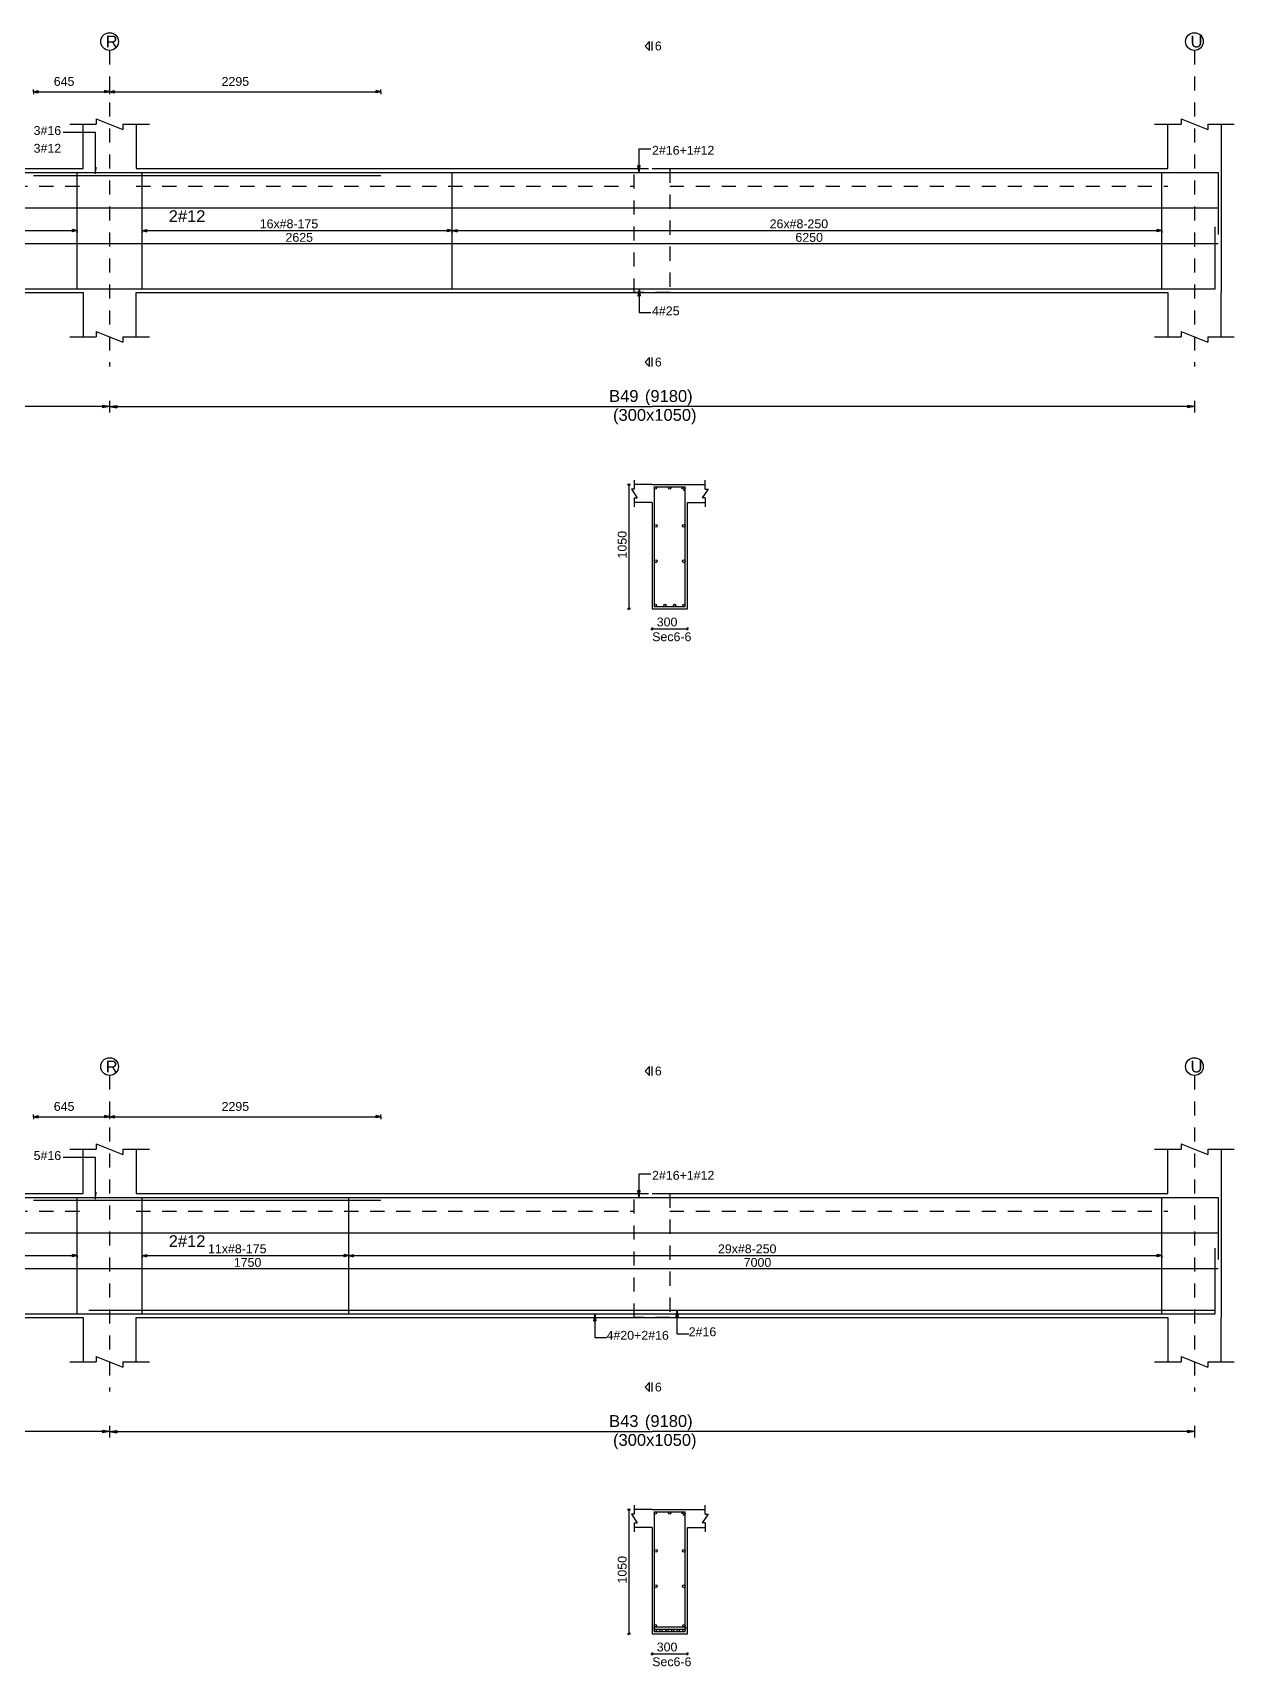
# Model space of a CAD drawing. Extents: x 0 to 98, y 3 to 248.
# Drawn here: x 25.35 to 35.52, y 156.24 to 170.07 of the extents above; entities that cross this region are included whole.
import ezdxf

# ---------------------------------------------------------------- set-up
doc = ezdxf.new("R2010")
doc.units = 0
doc.linetypes.add('ACAD_ISO02W100', pattern=[15, 12, -3])
for name, color, linetype in [('Axisline', 1, 'CONTINUOUS'), ('Axisline_Name', 2, 'CONTINUOUS'), ('Beam_bottombarlabeling', 2, 'CONTINUOUS'), ('Beam_Cross_Label', 4, 'CONTINUOUS'), ('Beam_CrossSection', 2, 'CONTINUOUS'), ('Beam_Dimensions_LS', 3, 'CONTINUOUS'), ('Beam_NameLS', 6, 'CONTINUOUS'), ('Beam_topbarsLabeling', 2, 'CONTINUOUS'), ('dim_all', 7, 'CONTINUOUS'), ('Extra_Topsteel_Labeling', 2, 'CONTINUOUS'), ('Extrabars', 7, 'CONTINUOUS'), ('Longsection', 2, 'CONTINUOUS'), ('main_botbars', 4, 'CONTINUOUS'), ('main_topbars', 4, 'CONTINUOUS'), ('SecondaryBeam', 2, 'CONTINUOUS'), ('SectionLine', 4, 'CONTINUOUS'), ('Sidefacebar', 140, 'CONTINUOUS'), ('Slabline', 253, 'CONTINUOUS'), ('Spacerbar', 7, 'CONTINUOUS'), ('span_dim', 7, 'CONTINUOUS'), ('spanline', 7, 'CONTINUOUS'), ('Stirrup_bar', 1, 'CONTINUOUS'), ('Stirrup_Dia_Spacing', 2, 'CONTINUOUS'), ('Stirrup_Length', 7, 'CONTINUOUS'), ('Stirrup_Numbers', 2, 'CONTINUOUS')]:
    doc.layers.add(name, color=color, linetype=linetype)
doc.styles.add('STRUDS_Arial', font='ARIAL.TTF', dxfattribs={"height": 0.04})

msp = doc.modelspace()

# ---------------------------------------------------------------- linework, layer by layer
at = {"layer": 'Axisline', "linetype": 'ACAD_ISO02W100', "ltscale": 0.01}
for p, q in [((26, 169.918), (26, 167.243)), ((35.18, 169.918), (35.18, 167.243)), ((26, 161.243), (26, 158.568)), ((35.18, 161.243), (35.18, 158.568))]:
    msp.add_line(p, q, dxfattribs=at)
at = {"layer": 'Axisline'}
for centre in [(26, 169.993), (35.18, 169.993), (26, 161.318), (35.18, 161.318)]:
    msp.add_circle(centre, 0.075, dxfattribs=at)
at = {"layer": 'Beam_bottombarlabeling'}
for p, q in [((30.48, 167.901), (30.47, 167.841)), ((30.48, 167.901), (30.48, 167.701)), ((30.48, 167.901), (30.49, 167.841)), ((30.47, 167.841), (30.49, 167.841)), ((30.48, 167.701), (30.58, 167.701)), ((30.105, 159.226), (30.095, 159.166)), ((30.095, 159.166), (30.115, 159.166)), ((30.105, 159.226), (30.105, 159.026)), ((30.105, 159.226), (30.115, 159.166)), ((30.8005, 159.256), (30.7905, 159.196)), ((30.7905, 159.196), (30.8105, 159.196)), ((30.8005, 159.256), (30.8005, 159.056)), ((30.8005, 159.256), (30.8105, 159.196)), ((30.105, 159.026), (30.205, 159.026)), ((30.8005, 159.056), (30.9005, 159.056))]:
    msp.add_line(p, q, dxfattribs=at)
for points in [[(30.48, 167.901), (30.47, 167.841), (30.48, 167.901), (30.49, 167.841)], [(30.105, 159.226), (30.095, 159.166), (30.105, 159.226), (30.115, 159.166)], [(30.8005, 159.256), (30.7905, 159.196), (30.8005, 159.256), (30.8105, 159.196)]]:
    msp.add_solid(points, dxfattribs=at)
at = {"layer": 'Beam_CrossSection'}
for p, q in [((30.44, 166.205), (30.415, 166.205)), ((30.415, 166.205), (30.465, 166.13)), ((30.44, 166.28), (30.44, 166.205)), ((30.59, 166.243), (30.44, 166.243)), ((30.59, 166.243), (30.89, 166.243)), ((30.59, 166.243), (30.59, 166.243)), ((30.89, 166.243), (30.89, 166.243)), ((30.89, 166.243), (31.04, 166.243)), ((31.065, 166.205), (31.015, 166.13)), ((31.04, 166.205), (31.04, 166.28)), ((31.04, 166.205), (31.065, 166.205)), ((30.44, 166.13), (30.44, 166.055)), ((30.44, 166.13), (30.465, 166.13)), ((30.59, 166.093), (30.44, 166.093)), ((30.59, 166.093), (30.59, 165.193)), ((30.89, 165.193), (30.89, 166.093)), ((30.89, 166.093), (31.04, 166.093)), ((31.04, 166.13), (31.015, 166.13)), ((31.04, 166.13), (31.04, 166.055)), ((30.59, 165.193), (30.89, 165.193)), ((30.44, 157.53), (30.415, 157.53)), ((30.415, 157.53), (30.465, 157.455)), ((30.44, 157.605), (30.44, 157.53)), ((30.59, 157.568), (30.44, 157.568)), ((30.59, 157.568), (30.89, 157.568)), ((30.59, 157.568), (30.59, 157.568)), ((30.89, 157.568), (30.89, 157.568)), ((30.89, 157.568), (31.04, 157.568)), ((31.065, 157.53), (31.015, 157.455)), ((31.04, 157.53), (31.04, 157.605)), ((31.04, 157.53), (31.065, 157.53)), ((30.44, 157.455), (30.44, 157.38)), ((30.44, 157.455), (30.465, 157.455)), ((30.59, 157.418), (30.44, 157.418)), ((30.59, 157.418), (30.59, 156.518)), ((30.89, 156.518), (30.89, 157.418)), ((30.89, 157.418), (31.04, 157.418)), ((31.04, 157.455), (31.015, 157.455)), ((31.04, 157.455), (31.04, 157.38)), ((30.59, 156.518), (30.89, 156.518))]:
    msp.add_line(p, q, dxfattribs=at)
at = {"layer": 'Beam_topbarsLabeling'}
for p, q in [((30.48, 168.885), (30.48, 169.085)), ((30.48, 169.085), (30.58, 169.085)), ((30.48, 168.885), (30.47, 168.945)), ((30.47, 168.945), (30.49, 168.945)), ((30.48, 168.885), (30.49, 168.945)), ((30.48, 168.945), (30.485, 168.945)), ((30.48, 160.21), (30.48, 160.41)), ((30.48, 160.41), (30.58, 160.41)), ((30.48, 160.21), (30.47, 160.27)), ((30.47, 160.27), (30.49, 160.27)), ((30.48, 160.21), (30.49, 160.27)), ((30.48, 160.27), (30.485, 160.27))]:
    msp.add_line(p, q, dxfattribs=at)
for points in [[(30.48, 168.885), (30.47, 168.945), (30.48, 168.885), (30.49, 168.945)], [(30.48, 160.21), (30.47, 160.27), (30.48, 160.21), (30.49, 160.27)]]:
    msp.add_solid(points, dxfattribs=at)
at = {"layer": 'dim_all'}
for p, q in [((25.3553, 169.568), (25.3553, 169.588)), ((25.3553, 169.568), (25.3553, 169.588)), ((25.3553, 169.568), (25.3553, 169.58)), ((25.3553, 169.568), (25.3553, 169.58)), ((25.3553, 169.568), (25.3553, 169.58)), ((25.3553, 169.568), (25.3553, 169.58)), ((25.3553, 169.568), (25.3953, 169.578)), ((25.3553, 169.568), (25.3953, 169.578)), ((25.3553, 169.568), (25.3553, 169.548)), ((25.3553, 169.568), (25.3953, 169.558)), ((25.3553, 169.568), (25.3553, 169.555)), ((25.3553, 169.568), (25.3553, 169.555)), ((25.3553, 169.568), (28.295, 169.568)), ((25.3553, 169.568), (25.3553, 169.548)), ((25.3553, 169.568), (25.3953, 169.558)), ((25.3553, 169.568), (25.3553, 169.555)), ((25.3553, 169.568), (25.3553, 169.555)), ((25.3553, 169.568), (28.295, 169.568)), ((25.3953, 169.558), (25.3953, 169.578)), ((25.3953, 169.558), (25.3953, 169.578)), ((26, 169.568), (25.96, 169.578)), ((25.96, 169.558), (25.96, 169.578)), ((26, 169.568), (25.96, 169.578)), ((25.96, 169.558), (25.96, 169.578)), ((26, 169.568), (25.96, 169.578)), ((25.96, 169.558), (25.96, 169.578)), ((26, 169.568), (25.96, 169.578)), ((25.96, 169.558), (25.96, 169.578)), ((26, 169.568), (25.96, 169.558)), ((26, 169.568), (25.96, 169.558)), ((26, 169.568), (25.96, 169.558)), ((26, 169.568), (25.96, 169.558)), ((26, 169.568), (26, 169.588)), ((26, 169.568), (26, 169.588)), ((26, 169.568), (26, 169.588)), ((26, 169.568), (26, 169.588)), ((26, 169.568), (26, 169.588)), ((26, 169.568), (26, 169.588)), ((26, 169.568), (26, 169.588)), ((26, 169.568), (26, 169.588)), ((26, 169.568), (26, 169.58)), ((26, 169.568), (26, 169.58)), ((26, 169.568), (26, 169.58)), ((26, 169.568), (26, 169.58)), ((26, 169.568), (26, 169.58)), ((26, 169.568), (26, 169.58)), ((26, 169.568), (26, 169.58)), ((26, 169.568), (26, 169.58)), ((26, 169.568), (26.04, 169.578)), ((26, 169.568), (26.04, 169.578)), ((26, 169.568), (26.04, 169.578)), ((26, 169.568), (26.04, 169.578)), ((26, 169.568), (26, 169.548)), ((26, 169.568), (26.04, 169.558)), ((26, 169.568), (26, 169.548)), ((26, 169.568), (26, 169.555)), ((26, 169.568), (26, 169.555)), ((26, 169.568), (26, 169.555)), ((26, 169.568), (26, 169.555)), ((26, 169.568), (26, 169.568)), ((26, 169.568), (26, 169.548)), ((26, 169.568), (26.04, 169.558)), ((26, 169.568), (26, 169.548)), ((26, 169.568), (26, 169.548)), ((26, 169.568), (26.04, 169.558)), ((26, 169.568), (26, 169.548)), ((26, 169.568), (26, 169.555)), ((26, 169.568), (26, 169.555)), ((26, 169.568), (26, 169.555)), ((26, 169.568), (26, 169.555)), ((26, 169.568), (26, 169.568)), ((26, 169.568), (26, 169.548)), ((26, 169.568), (26.04, 169.558)), ((26, 169.568), (26, 169.548)), ((26.04, 169.558), (26.04, 169.578)), ((26.04, 169.558), (26.04, 169.578)), ((26.04, 169.558), (26.04, 169.578)), ((26.04, 169.558), (26.04, 169.578)), ((28.295, 169.568), (28.255, 169.578)), ((28.255, 169.558), (28.255, 169.578)), ((28.295, 169.568), (28.255, 169.578)), ((28.255, 169.558), (28.255, 169.578)), ((28.295, 169.568), (28.255, 169.558)), ((28.295, 169.568), (28.255, 169.558)), ((28.295, 169.568), (28.295, 169.588)), ((28.295, 169.568), (28.295, 169.588)), ((28.295, 169.568), (28.295, 169.58)), ((28.295, 169.568), (28.295, 169.58)), ((28.295, 169.568), (28.295, 169.58)), ((28.295, 169.568), (28.295, 169.58)), ((28.295, 169.568), (28.295, 169.548)), ((28.295, 169.568), (28.295, 169.555)), ((28.295, 169.568), (28.295, 169.555)), ((28.295, 169.568), (28.295, 169.548)), ((28.295, 169.568), (28.295, 169.555)), ((28.295, 169.568), (28.295, 169.555)), ((30.395, 166.243), (30.3825, 166.243)), ((30.395, 166.243), (30.3862, 166.234)), ((30.395, 166.243), (30.4039, 166.251)), ((30.395, 166.243), (30.4075, 166.243)), ((30.395, 166.243), (30.395, 165.193)), ((30.395, 165.193), (30.3825, 165.193)), ((30.395, 165.193), (30.3862, 165.184)), ((30.395, 165.193), (30.4039, 165.201)), ((30.395, 165.193), (30.4075, 165.193)), ((30.59, 165.023), (30.5812, 165.014)), ((30.59, 165.023), (30.59, 165.035)), ((30.59, 165.023), (30.5989, 165.031)), ((30.59, 165.023), (30.59, 165.01)), ((30.59, 165.023), (30.89, 165.023)), ((30.89, 165.023), (30.8812, 165.014)), ((30.89, 165.023), (30.89, 165.035)), ((30.89, 165.023), (30.8988, 165.031)), ((30.89, 165.023), (30.89, 165.01)), ((25.3553, 160.893), (25.3553, 160.913)), ((25.3553, 160.893), (25.3553, 160.905)), ((25.3553, 160.893), (25.3553, 160.905)), ((25.3553, 160.893), (25.3953, 160.903)), ((25.3553, 160.893), (25.3553, 160.873)), ((25.3553, 160.893), (25.3953, 160.883)), ((25.3553, 160.893), (25.3553, 160.88)), ((25.3553, 160.893), (25.3553, 160.88)), ((25.3553, 160.893), (28.295, 160.893)), ((25.3953, 160.883), (25.3953, 160.903)), ((26, 160.893), (25.96, 160.903)), ((25.96, 160.883), (25.96, 160.903)), ((26, 160.893), (25.96, 160.903)), ((25.96, 160.883), (25.96, 160.903)), ((26, 160.893), (25.96, 160.883)), ((26, 160.893), (25.96, 160.883)), ((26, 160.893), (26, 160.913)), ((26, 160.893), (26, 160.913)), ((26, 160.893), (26, 160.913)), ((26, 160.893), (26, 160.913)), ((26, 160.893), (26, 160.905)), ((26, 160.893), (26, 160.905)), ((26, 160.893), (26, 160.905)), ((26, 160.893), (26, 160.905)), ((26, 160.893), (26.04, 160.903)), ((26, 160.893), (26.04, 160.903)), ((26, 160.893), (26, 160.873)), ((26, 160.893), (26.04, 160.883)), ((26, 160.893), (26, 160.873)), ((26, 160.893), (26, 160.88)), ((26, 160.893), (26, 160.88)), ((26, 160.893), (26, 160.88)), ((26, 160.893), (26, 160.88)), ((26, 160.893), (26, 160.893)), ((26, 160.893), (26, 160.873)), ((26, 160.893), (26.04, 160.883)), ((26, 160.893), (26, 160.873)), ((26.04, 160.883), (26.04, 160.903)), ((26.04, 160.883), (26.04, 160.903)), ((28.295, 160.893), (28.255, 160.903)), ((28.255, 160.883), (28.255, 160.903)), ((28.295, 160.893), (28.255, 160.883)), ((28.295, 160.893), (28.295, 160.913)), ((28.295, 160.893), (28.295, 160.905)), ((28.295, 160.893), (28.295, 160.905)), ((28.295, 160.893), (28.295, 160.873)), ((28.295, 160.893), (28.295, 160.88)), ((28.295, 160.893), (28.295, 160.88)), ((30.395, 157.568), (30.3825, 157.568)), ((30.395, 157.568), (30.3862, 157.559)), ((30.395, 157.568), (30.4039, 157.576)), ((30.395, 157.568), (30.4075, 157.568)), ((30.395, 157.568), (30.395, 156.518)), ((30.395, 156.518), (30.3825, 156.518)), ((30.395, 156.518), (30.3862, 156.509)), ((30.395, 156.518), (30.4039, 156.526)), ((30.395, 156.518), (30.4075, 156.518)), ((30.59, 156.348), (30.5812, 156.339)), ((30.59, 156.348), (30.59, 156.36)), ((30.59, 156.348), (30.5989, 156.356)), ((30.59, 156.348), (30.59, 156.335)), ((30.59, 156.348), (30.89, 156.348)), ((30.89, 156.348), (30.8812, 156.339)), ((30.89, 156.348), (30.89, 156.36)), ((30.89, 156.348), (30.8988, 156.356)), ((30.89, 156.348), (30.89, 156.335))]:
    msp.add_line(p, q, dxfattribs=at)
for points in [[(25.3553, 169.568), (25.3953, 169.578), (25.3553, 169.568), (25.3953, 169.558)], [(25.3553, 169.568), (25.3953, 169.578), (25.3553, 169.568), (25.3953, 169.558)], [(26, 169.568), (25.96, 169.578), (26, 169.568), (25.96, 169.558)], [(26, 169.568), (25.96, 169.578), (26, 169.568), (25.96, 169.558)], [(26, 169.568), (25.96, 169.578), (26, 169.568), (25.96, 169.558)], [(26, 169.568), (25.96, 169.578), (26, 169.568), (25.96, 169.558)], [(26, 169.568), (26.04, 169.578), (26, 169.568), (26.04, 169.558)], [(26, 169.568), (26.04, 169.578), (26, 169.568), (26.04, 169.558)], [(26, 169.568), (26.04, 169.578), (26, 169.568), (26.04, 169.558)], [(26, 169.568), (26.04, 169.578), (26, 169.568), (26.04, 169.558)], [(28.295, 169.568), (28.255, 169.578), (28.295, 169.568), (28.255, 169.558)], [(28.295, 169.568), (28.255, 169.578), (28.295, 169.568), (28.255, 169.558)], [(25.3553, 160.893), (25.3953, 160.903), (25.3553, 160.893), (25.3953, 160.883)], [(26, 160.893), (25.96, 160.903), (26, 160.893), (25.96, 160.883)], [(26, 160.893), (25.96, 160.903), (26, 160.893), (25.96, 160.883)], [(26, 160.893), (26.04, 160.903), (26, 160.893), (26.04, 160.883)], [(26, 160.893), (26.04, 160.903), (26, 160.893), (26.04, 160.883)], [(28.295, 160.893), (28.255, 160.903), (28.295, 160.893), (28.255, 160.883)]]:
    msp.add_solid(points, dxfattribs=at)
at = {"layer": 'Extra_Topsteel_Labeling'}
for p, q in [((25.882, 169.222), (25.607, 169.222)), ((25.882, 168.872), (25.882, 169.222)), ((25.882, 160.547), (25.607, 160.547)), ((25.882, 160.197), (25.882, 160.547))]:
    msp.add_line(p, q, dxfattribs=at)
for points in [[(25.882, 168.872), (25.872, 168.932), (25.882, 168.872), (25.892, 168.932)], [(25.882, 160.197), (25.872, 160.257), (25.882, 160.197), (25.892, 160.257)]]:
    msp.add_solid(points, dxfattribs=at)
at = {"layer": 'Extrabars'}
for p, q in [((28.295, 168.856), (25.3553, 168.856)), ((28.295, 168.856), (25.3553, 168.856)), ((28.295, 160.183), (25.3553, 160.183))]:
    msp.add_line(p, q, dxfattribs=at)
at = {"layer": 'Longsection'}
for p, q in [((25.6625, 169.293), (25.775, 169.293)), ((25.6625, 169.293), (25.8875, 169.293)), ((25.775, 168.918), (25.775, 169.293)), ((25.8875, 169.338), (25.8875, 169.293)), ((25.8875, 169.338), (26.1125, 169.248)), ((26.1125, 169.293), (26.1125, 169.248)), ((26.1125, 169.293), (26.3375, 169.293)), ((26.225, 169.293), (26.225, 168.918)), ((34.8425, 169.293), (34.955, 169.293)), ((34.8425, 169.293), (35.0675, 169.293)), ((34.955, 168.918), (34.955, 169.293)), ((35.0675, 169.338), (35.0675, 169.293)), ((35.0675, 169.338), (35.2925, 169.248)), ((35.2925, 169.293), (35.2925, 169.248)), ((35.2925, 169.293), (35.5175, 169.293)), ((35.405, 169.293), (35.405, 168.918)), ((23.865, 168.918), (25.775, 168.918)), ((26.225, 168.918), (30.44, 168.918)), ((30.59, 168.918), (34.955, 168.918)), ((35.405, 168.918), (35.405, 167.868)), ((23.865, 167.868), (25.775, 167.868)), ((25.775, 167.868), (25.775, 167.493)), ((26.225, 167.493), (26.225, 167.868)), ((26.225, 167.868), (30.44, 167.868)), ((30.44, 167.868), (34.955, 167.868)), ((34.955, 167.868), (34.955, 167.493)), ((35.405, 167.493), (35.405, 167.868)), ((25.6625, 167.493), (25.775, 167.493)), ((25.6625, 167.493), (25.8875, 167.493)), ((25.8875, 167.538), (25.8875, 167.493)), ((25.8875, 167.538), (26.1125, 167.448)), ((26.1125, 167.493), (26.1125, 167.448)), ((26.1125, 167.493), (26.3375, 167.493)), ((34.8425, 167.493), (34.955, 167.493)), ((34.8425, 167.493), (35.0675, 167.493)), ((35.0675, 167.538), (35.0675, 167.493)), ((35.0675, 167.538), (35.2925, 167.448)), ((35.2925, 167.493), (35.2925, 167.448)), ((35.2925, 167.493), (35.5175, 167.493)), ((25.8875, 160.663), (25.8875, 160.618)), ((25.8875, 160.663), (26.1125, 160.573)), ((35.0675, 160.663), (35.0675, 160.618)), ((35.0675, 160.663), (35.2925, 160.573)), ((25.6625, 160.618), (25.775, 160.618)), ((25.6625, 160.618), (25.8875, 160.618)), ((25.775, 160.243), (25.775, 160.618)), ((26.1125, 160.618), (26.1125, 160.573)), ((26.1125, 160.618), (26.3375, 160.618)), ((26.225, 160.618), (26.225, 160.243)), ((34.8425, 160.618), (34.955, 160.618)), ((34.8425, 160.618), (35.0675, 160.618)), ((34.955, 160.243), (34.955, 160.618)), ((35.2925, 160.618), (35.2925, 160.573)), ((35.2925, 160.618), (35.5175, 160.618)), ((35.405, 160.618), (35.405, 160.243)), ((23.865, 160.243), (25.775, 160.243)), ((26.225, 160.243), (30.44, 160.243)), ((30.59, 160.243), (34.955, 160.243)), ((35.405, 160.243), (35.405, 159.193)), ((23.865, 159.193), (25.775, 159.193)), ((25.775, 159.193), (25.775, 158.818)), ((26.225, 158.818), (26.225, 159.193)), ((26.225, 159.193), (30.44, 159.193)), ((30.44, 159.193), (34.955, 159.193)), ((34.955, 159.193), (34.955, 158.818)), ((35.405, 158.818), (35.405, 159.193)), ((25.8875, 158.863), (25.8875, 158.818)), ((25.8875, 158.863), (26.1125, 158.773)), ((35.0675, 158.863), (35.0675, 158.818)), ((35.0675, 158.863), (35.2925, 158.773)), ((25.6625, 158.818), (25.775, 158.818)), ((25.6625, 158.818), (25.8875, 158.818)), ((26.1125, 158.818), (26.1125, 158.773)), ((26.1125, 158.818), (26.3375, 158.818)), ((34.8425, 158.818), (34.955, 158.818)), ((34.8425, 158.818), (35.0675, 158.818)), ((35.2925, 158.818), (35.2925, 158.773)), ((35.2925, 158.818), (35.5175, 158.818))]:
    msp.add_line(p, q, dxfattribs=at)
at = {"layer": 'main_botbars'}
for p, q in [((23.44, 168.885), (26.2, 168.885)), ((25.8, 168.885), (35.38, 168.885)), ((35.38, 168.885), (35.38, 168.36)), ((35.355, 167.901), (35.355, 168.426)), ((23.465, 167.901), (26.175, 167.901)), ((25.825, 167.901), (35.355, 167.901)), ((23.44, 160.21), (26.2, 160.21)), ((25.8, 160.21), (35.38, 160.21)), ((35.38, 160.21), (35.38, 159.685)), ((35.355, 159.256), (35.355, 159.781)), ((35.355, 159.226), (35.355, 159.751)), ((23.465, 159.226), (26.175, 159.226)), ((25.825, 159.256), (35.355, 159.256)), ((25.825, 159.226), (35.355, 159.226))]:
    msp.add_line(p, q, dxfattribs=at)
for centre in [(30.6188, 165.221), (30.6996, 165.221), (30.7804, 165.221), (30.8613, 165.221), (30.6188, 156.586), (30.6188, 156.546), (30.6673, 156.546), (30.7158, 156.546), (30.7643, 156.546), (30.8128, 156.546), (30.8613, 156.586), (30.8613, 156.546)]:
    msp.add_circle(centre, 0.01, dxfattribs=at)
at = {"layer": 'main_topbars'}
for centre in [(30.6188, 166.214), (30.74, 166.214), (30.8613, 166.214), (30.6188, 157.539), (30.74, 157.539), (30.8613, 157.539)]:
    msp.add_circle(centre, 0.01, dxfattribs=at)
at = {"layer": 'SecondaryBeam', "linetype": 'ACAD_ISO02W100', "ltscale": 0.01}
for p, q in [((30.44, 168.918), (30.74, 168.918)), ((30.44, 167.868), (30.44, 168.918)), ((30.74, 168.918), (30.74, 167.868)), ((30.74, 167.868), (30.44, 167.868)), ((30.44, 160.243), (30.74, 160.243)), ((30.44, 159.193), (30.44, 160.243)), ((30.74, 160.243), (30.74, 159.193)), ((30.74, 159.193), (30.44, 159.193))]:
    msp.add_line(p, q, dxfattribs=at)
at = {"layer": 'SectionLine'}
for p, q in [((30.57, 169.993), (30.5325, 169.955)), ((30.57, 169.918), (30.5325, 169.955)), ((30.57, 169.918), (30.57, 169.993)), ((30.59, 169.918), (30.59, 169.993)), ((30.57, 167.318), (30.5325, 167.28)), ((30.57, 167.243), (30.57, 167.318)), ((30.59, 167.243), (30.59, 167.318)), ((30.57, 167.243), (30.5325, 167.28)), ((30.57, 161.318), (30.5325, 161.28)), ((30.57, 161.243), (30.5325, 161.28)), ((30.57, 161.243), (30.57, 161.318)), ((30.59, 161.243), (30.59, 161.318)), ((30.57, 158.643), (30.5325, 158.605)), ((30.57, 158.568), (30.5325, 158.605)), ((30.57, 158.568), (30.57, 158.643)), ((30.59, 158.568), (30.59, 158.643))]:
    msp.add_line(p, q, dxfattribs=at)
at = {"layer": 'Sidefacebar'}
for p, q in [((23.44, 168.585), (26.2, 168.585)), ((25.8, 168.585), (35.38, 168.585)), ((23.44, 168.285), (26.2, 168.285)), ((25.8, 168.285), (35.38, 168.285)), ((23.44, 159.91), (26.2, 159.91)), ((25.8, 159.91), (35.38, 159.91)), ((23.44, 159.61), (26.2, 159.61)), ((25.8, 159.61), (35.38, 159.61))]:
    msp.add_line(p, q, dxfattribs=at)
for centre in [(30.621, 165.894), (30.859, 165.894), (30.621, 165.594), (30.859, 165.594), (30.621, 157.219), (30.859, 157.219), (30.621, 156.919), (30.859, 156.919)]:
    msp.add_circle(centre, 0.012, dxfattribs=at)
at = {"layer": 'Slabline', "linetype": 'ACAD_ISO02W100', "ltscale": 0.01}
for p, q in [((23.865, 168.768), (25.775, 168.768)), ((26.225, 168.768), (30.44, 168.768)), ((30.74, 168.768), (34.955, 168.768)), ((23.865, 160.093), (25.775, 160.093)), ((26.225, 160.093), (30.44, 160.093)), ((30.74, 160.093), (34.955, 160.093))]:
    msp.add_line(p, q, dxfattribs=at)
at = {"layer": 'Spacerbar'}
for p, q in [((30.6058, 156.576), (30.8743, 156.576)), ((30.6058, 156.576), (30.6058, 156.556)), ((30.6058, 156.556), (30.8743, 156.556)), ((30.8743, 156.576), (30.8743, 156.556))]:
    msp.add_line(p, q, dxfattribs=at)
at = {"layer": 'spanline'}
for p, q in [((26, 166.903), (24.82, 166.903)), ((26, 166.903), (25.94, 166.913)), ((25.94, 166.913), (25.94, 166.893)), ((26, 166.903), (25.94, 166.893)), ((26, 166.953), (26, 166.853)), ((26, 166.953), (26, 166.853)), ((26, 166.903), (26.06, 166.913)), ((26, 166.903), (30.59, 166.903)), ((26, 166.903), (26.06, 166.893)), ((26.06, 166.913), (26.06, 166.893)), ((35.18, 166.903), (30.59, 166.903)), ((35.18, 166.903), (35.12, 166.913)), ((35.12, 166.913), (35.12, 166.893)), ((35.18, 166.903), (35.12, 166.893)), ((35.18, 166.953), (35.18, 166.853)), ((26, 158.228), (24.82, 158.228)), ((26, 158.228), (25.94, 158.238)), ((25.94, 158.238), (25.94, 158.218)), ((26, 158.228), (25.94, 158.218)), ((26, 158.278), (26, 158.178)), ((26, 158.278), (26, 158.178)), ((26, 158.228), (26.06, 158.238)), ((26, 158.228), (30.59, 158.228)), ((26, 158.228), (26.06, 158.218)), ((26.06, 158.238), (26.06, 158.218)), ((35.18, 158.228), (30.59, 158.228)), ((35.18, 158.228), (35.12, 158.238)), ((35.12, 158.238), (35.12, 158.218)), ((35.18, 158.228), (35.12, 158.218)), ((35.18, 158.278), (35.18, 158.178))]:
    msp.add_line(p, q, dxfattribs=at)
for points in [[(26, 166.903), (25.94, 166.913), (26, 166.903), (25.94, 166.893)], [(26, 166.903), (26.06, 166.913), (26, 166.903), (26.06, 166.893)], [(35.18, 166.903), (35.12, 166.913), (35.18, 166.903), (35.12, 166.893)], [(26, 158.228), (25.94, 158.238), (26, 158.228), (25.94, 158.218)], [(26, 158.228), (26.06, 158.238), (26, 158.228), (26.06, 158.218)], [(35.18, 158.228), (35.12, 158.238), (35.18, 158.228), (35.12, 158.218)]]:
    msp.add_solid(points, dxfattribs=at)
at = {"layer": 'Stirrup_bar'}
for p, q in [((25.725, 167.901), (25.725, 168.885)), ((26.275, 167.901), (26.275, 168.885)), ((28.9, 167.901), (28.9, 168.885)), ((34.905, 167.901), (34.905, 168.885)), ((30.6088, 166.224), (30.6088, 165.211)), ((30.6088, 166.224), (30.8713, 166.224)), ((30.8542, 166.221), (30.84, 166.207)), ((30.8683, 166.207), (30.8542, 166.193)), ((30.8713, 165.211), (30.8713, 166.224)), ((30.6088, 165.211), (30.8713, 165.211)), ((25.725, 159.226), (25.725, 160.21)), ((26.275, 159.226), (26.275, 160.21)), ((28.025, 159.226), (28.025, 160.21)), ((34.905, 159.226), (34.905, 160.21)), ((30.6088, 157.549), (30.6088, 156.536)), ((30.6088, 157.549), (30.8713, 157.549)), ((30.8542, 157.546), (30.84, 157.532)), ((30.8683, 157.532), (30.8542, 157.518)), ((30.8713, 156.536), (30.8713, 157.549)), ((30.6088, 156.536), (30.8713, 156.536))]:
    msp.add_line(p, q, dxfattribs=at)
at = {"layer": 'Stirrup_Length'}
for p, q in [((25.725, 168.393), (25.685, 168.403)), ((25.685, 168.383), (25.685, 168.403)), ((25.725, 168.393), (25.725, 168.413)), ((26.275, 168.393), (26.275, 168.413)), ((26.275, 168.393), (26.315, 168.403)), ((26.315, 168.383), (26.315, 168.403)), ((28.9, 168.393), (28.86, 168.403)), ((28.86, 168.383), (28.86, 168.403)), ((28.9, 168.393), (28.9, 168.413)), ((28.9, 168.393), (28.9, 168.413)), ((28.9, 168.393), (28.94, 168.403)), ((28.94, 168.383), (28.94, 168.403)), ((34.905, 168.393), (34.865, 168.403)), ((34.865, 168.383), (34.865, 168.403)), ((34.905, 168.393), (34.905, 168.413)), ((23.915, 168.393), (25.725, 168.393)), ((25.725, 168.393), (25.685, 168.383)), ((25.725, 168.393), (25.725, 168.373)), ((26.275, 168.393), (34.905, 168.393)), ((26.275, 168.393), (26.275, 168.373)), ((26.275, 168.393), (26.315, 168.383)), ((28.9, 168.393), (28.86, 168.383)), ((28.9, 168.393), (28.9, 168.373)), ((28.9, 168.393), (28.94, 168.383)), ((28.9, 168.393), (28.9, 168.373)), ((34.905, 168.393), (34.865, 168.383)), ((34.905, 168.393), (34.905, 168.373)), ((23.915, 159.718), (25.725, 159.718)), ((25.725, 159.718), (25.685, 159.728)), ((25.685, 159.708), (25.685, 159.728)), ((25.725, 159.718), (25.685, 159.708)), ((25.725, 159.718), (25.725, 159.738)), ((25.725, 159.718), (25.725, 159.698)), ((26.275, 159.718), (26.275, 159.738)), ((26.275, 159.718), (26.315, 159.728)), ((26.275, 159.718), (34.905, 159.718)), ((26.275, 159.718), (26.275, 159.698)), ((26.275, 159.718), (26.315, 159.708)), ((26.315, 159.708), (26.315, 159.728)), ((28.025, 159.718), (27.985, 159.728)), ((27.985, 159.708), (27.985, 159.728)), ((28.025, 159.718), (27.985, 159.708)), ((28.025, 159.718), (28.025, 159.738)), ((28.025, 159.718), (28.025, 159.738)), ((28.025, 159.718), (28.065, 159.728)), ((28.025, 159.718), (28.025, 159.698)), ((28.025, 159.718), (28.065, 159.708)), ((28.025, 159.718), (28.025, 159.698)), ((28.065, 159.708), (28.065, 159.728)), ((34.905, 159.718), (34.865, 159.728)), ((34.865, 159.708), (34.865, 159.728)), ((34.905, 159.718), (34.865, 159.708)), ((34.905, 159.718), (34.905, 159.738)), ((34.905, 159.718), (34.905, 159.698))]:
    msp.add_line(p, q, dxfattribs=at)
for points in [[(25.725, 168.393), (25.685, 168.403), (25.725, 168.393), (25.685, 168.383)], [(26.275, 168.393), (26.315, 168.403), (26.275, 168.393), (26.315, 168.383)], [(28.9, 168.393), (28.86, 168.403), (28.9, 168.393), (28.86, 168.383)], [(28.9, 168.393), (28.94, 168.403), (28.9, 168.393), (28.94, 168.383)], [(34.905, 168.393), (34.865, 168.403), (34.905, 168.393), (34.865, 168.383)], [(25.725, 159.718), (25.685, 159.728), (25.725, 159.718), (25.685, 159.708)], [(26.275, 159.718), (26.315, 159.728), (26.275, 159.718), (26.315, 159.708)], [(28.025, 159.718), (27.985, 159.728), (28.025, 159.718), (27.985, 159.708)], [(28.025, 159.718), (28.065, 159.728), (28.025, 159.718), (28.065, 159.708)], [(34.905, 159.718), (34.865, 159.728), (34.905, 159.718), (34.865, 159.708)]]:
    msp.add_solid(points, dxfattribs=at)

# ---------------------------------------------------------------- texts
at = {"layer": 'Axisline_Name', "style": 'STRUDS_Arial'}
for s, p in [('R', (25.967, 169.943)), ('U', (35.147, 169.943)), ('R', (25.967, 161.268)), ('U', (35.147, 161.268))]:
    msp.add_text(s, height=0.1, dxfattribs=at).set_placement(p)
at = {"layer": 'Beam_bottombarlabeling', "style": 'STRUDS_Arial'}
for s, p in [('4#25', (30.59, 167.676)), ('4#20+2#16', (30.205, 159.006)), ('2#16', (30.9005, 159.036))]:
    msp.add_text(s, height=0.075, dxfattribs=at).set_placement(p)
at = {"layer": 'Beam_Cross_Label', "style": 'STRUDS_Arial'}
for p in [(30.5915, 164.918), (30.5915, 156.243)]:
    msp.add_text('Sec6-6', height=0.075, dxfattribs=at).set_placement(p)
at = {"layer": 'Beam_Dimensions_LS', "style": 'STRUDS_Arial'}
for p in [(30.26, 166.783), (30.26, 158.108)]:
    msp.add_text('(300x1050)', height=0.1, dxfattribs=at).set_placement(p)
at = {"layer": 'Beam_NameLS', "style": 'STRUDS_Arial'}
for s, p in [('B49', (30.227, 166.943)), ('B43', (30.227, 158.268))]:
    msp.add_text(s, height=0.1, dxfattribs=at).set_placement(p)
at = {"layer": 'Beam_topbarsLabeling', "style": 'STRUDS_Arial'}
for p in [(30.59, 169.035), (30.59, 160.36)]:
    msp.add_text('2#16+1#12', height=0.075, dxfattribs=at).set_placement(p)
at = {"layer": 'dim_all', "style": 'STRUDS_Arial'}
for s, p in [('645', (25.5276, 169.618)), ('645', (25.5276, 169.618)), ('2295', (26.9475, 169.618)), ('2295', (26.9475, 169.618)), ('300', (30.63, 165.043)), ('645', (25.5276, 160.943)), ('2295', (26.9475, 160.943)), ('300', (30.63, 156.368))]:
    msp.add_text(s, height=0.075, dxfattribs=at).set_placement(p)
for p in [(30.375, 165.618), (30.375, 156.943)]:
    msp.add_text('1050', height=0.075, rotation=90, dxfattribs=at).set_placement(p)
at = {"layer": 'Extra_Topsteel_Labeling', "style": 'STRUDS_Arial'}
for s, p in [('3#16', (25.357, 169.202)), ('3#12', (25.357, 169.052)), ('5#16', (25.357, 160.527))]:
    msp.add_text(s, height=0.075, dxfattribs=at).set_placement(p)
at = {"layer": 'SectionLine', "style": 'STRUDS_Arial'}
for p in [(30.614, 169.918), (30.614, 167.243), (30.614, 161.243), (30.614, 158.568)]:
    msp.add_text('6', height=0.075, dxfattribs=at).set_placement(p)
at = {"layer": 'Sidefacebar', "style": 'STRUDS_Arial'}
for p in [(26.5, 168.465), (26.5, 159.79)]:
    msp.add_text('2#12', height=0.1, dxfattribs=at).set_placement(p)
at = {"layer": 'span_dim', "style": 'STRUDS_Arial'}
for p in [(30.491, 166.943), (30.491, 158.268)]:
    msp.add_text(' (9180) ', height=0.1, dxfattribs=at).set_placement(p)
at = {"layer": 'Stirrup_Dia_Spacing', "style": 'STRUDS_Arial'}
for s, p in [('#8-175', (27.439, 168.413)), ('#8-250', (31.754, 168.413)), ('2625', (27.4885, 168.298)), ('6250', (31.8035, 168.298)), ('#8-175', (27.0015, 159.738)), ('1750', (27.051, 159.623)), ('#8-250', (31.3165, 159.738)), ('7000', (31.366, 159.623))]:
    msp.add_text(s, height=0.075, dxfattribs=at).set_placement(p)
at = {"layer": 'Stirrup_Numbers', "style": 'STRUDS_Arial'}
for s, p in [('16x', (27.2705, 168.413)), ('26x', (31.5855, 168.413)), ('11x', (26.833, 159.738)), ('29x', (31.148, 159.738))]:
    msp.add_text(s, height=0.075, dxfattribs=at).set_placement(p)

doc.saveas('drawing.dxf')
